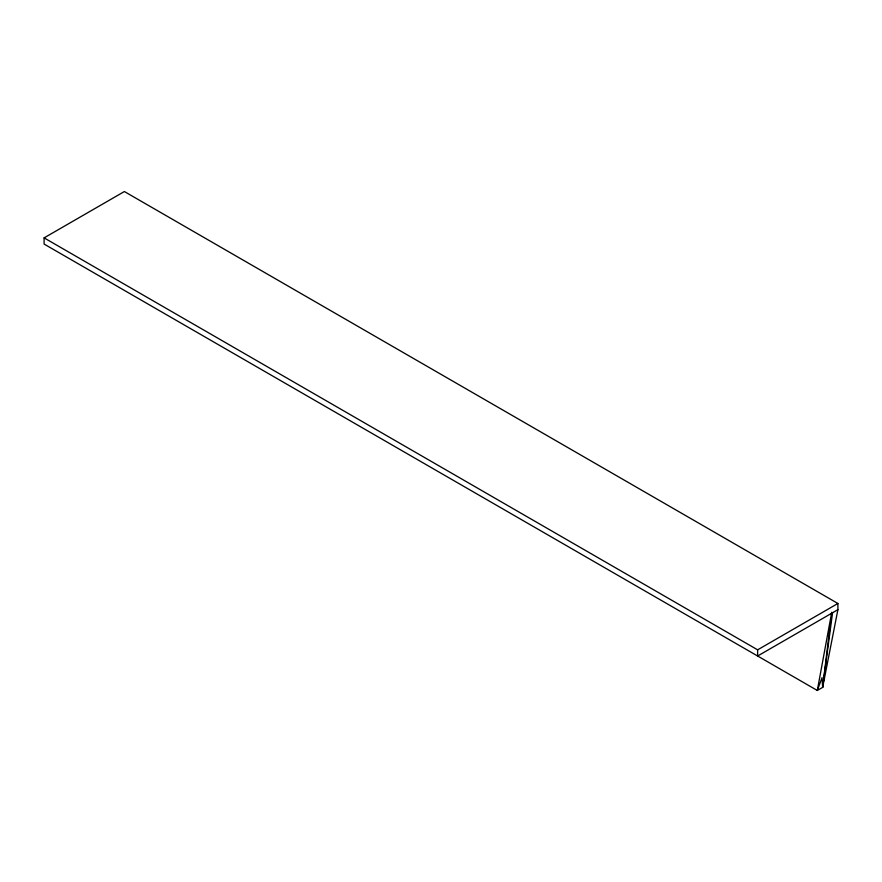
<?xml version="1.0" encoding="UTF-8"?>
<svg xmlns="http://www.w3.org/2000/svg" width="882" height="882" viewBox="0 0 882 882"><rect width="100%" height="100%" fill="white"/><g stroke="black" fill="none" stroke-linecap="round" stroke-linejoin="round"><path stroke-width="1.32" d="M822.652 687.376L831.726 612.284L817.305 690.463L44.1 244.06L44.1 237.875L124.373 191.537L837.9 603.486L837.9 609.671L822.652 687.376L817.305 690.463L822.057 677.652L822.652 687.376L832.553 612.758M44.1 237.875L757.627 649.836L837.9 603.486M837.9 609.671L757.627 656.01L757.627 649.836"/></g></svg>
